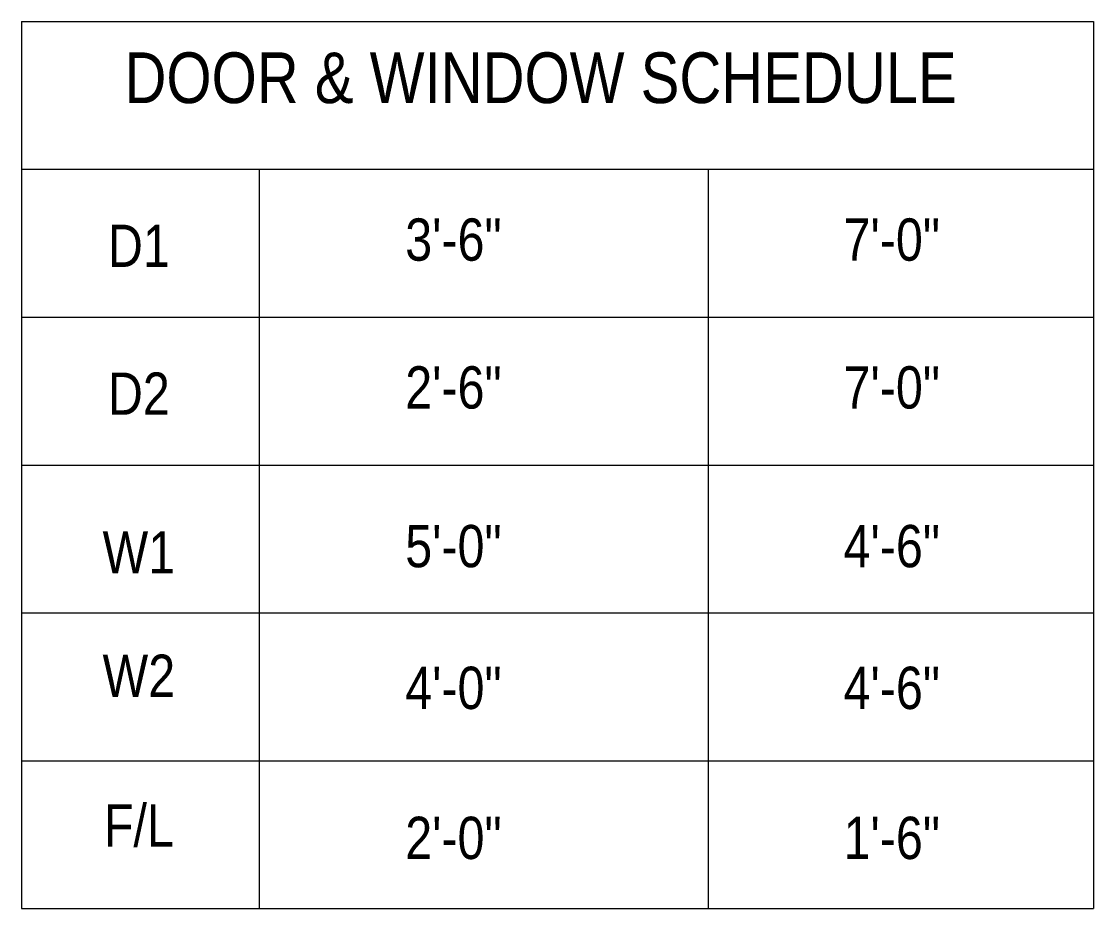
# Model space of a CAD drawing. Header units: inches. Extents: x -4010 to 92088, y -38563 to -1318.
# Drawn here: x 52340.7 to 52492.9, y -26252 to -26126 of the extents above; entities that cross this region are included whole.
import ezdxf

# ---------------------------------------------------------------- set-up
doc = ezdxf.new("R2010")
doc.units = ezdxf.units.IN
doc.header["$MEASUREMENT"] = 0
doc.layers.add('Co', color=22, linetype='Continuous', lineweight=30)
doc.layers.add('Column', color=2, linetype='Continuous', lineweight=50)
doc.layers.add('TEX', color=7, linetype='Continuous')
doc.styles.get("Standard").update_dxf_attribs({"font": 'ARIALN.TTF'})

msp = doc.modelspace()

# ---------------------------------------------------------------- linework, layer by layer
at = {"layer": 'Column', "color": 0, "linetype": 'ByBlock', "lineweight": 18}
for p, q in [((52340.665, -26126.021), (52492.915, -26126.021)), ((52340.665, -26126.021), (52340.665, -26189.021)), ((52492.915, -26126.021), (52492.915, -26189.021)), ((52340.665, -26147.021), (52492.915, -26147.021)), ((52374.415, -26147.021), (52374.415, -26189.021)), ((52438.165, -26147.021), (52438.165, -26189.021)), ((52340.665, -26168.021), (52492.915, -26168.021)), ((52340.665, -26189.021), (52340.665, -26252.021)), ((52340.665, -26189.021), (52492.915, -26189.021)), ((52340.665, -26189.021), (52492.915, -26189.021)), ((52374.415, -26189.021), (52374.415, -26252.021)), ((52438.165, -26189.021), (52438.165, -26252.021)), ((52492.915, -26189.021), (52492.915, -26252.021)), ((52340.665, -26210.021), (52492.915, -26210.021)), ((52340.665, -26231.021), (52492.915, -26231.021)), ((52340.665, -26252.021), (52492.915, -26252.021))]:
    msp.add_line(p, q, dxfattribs=at)

# ---------------------------------------------------------------- texts
at = {"layer": 'Co', "color": 0}
for s, height, p in [('DOOR & WINDOW SCHEDULE ', 7.2, (52355.294, -26137.62)), ('3\'-6"', 6, (52395.168, -26160.001)), ('7\'-0"', 6, (52457.418, -26160.001)), ('2\'-6"', 6, (52395.168, -26181.001)), ('7\'-0"', 6, (52457.418, -26181.001)), ('5\'-0"', 6, (52395.168, -26203.542)), ('4\'-6"', 6, (52457.418, -26203.542)), ('4\'-0"', 6, (52395.168, -26223.673)), ('4\'-6"', 6, (52457.418, -26223.673)), ('2\'-0"', 6, (52395.168, -26244.982)), ('1\'-6"', 6, (52457.418, -26244.982))]:
    msp.add_text(s, height=height, dxfattribs=at).set_placement(p)
at = {"layer": 'TEX', "char_height": 6, "width": 19.9794, "attachment_point": 5}
for s, insert in [('D1', (52357.338, -26157.885)), ('D2', (52357.338, -26178.885)), ('W1', (52357.338, -26201.425)), ('W2', (52357.338, -26218.951)), ('F/L', (52357.338, -26240.261))]:
    msp.add_mtext(s, dxfattribs=dict(at, insert=insert))

doc.saveas('drawing.dxf')
